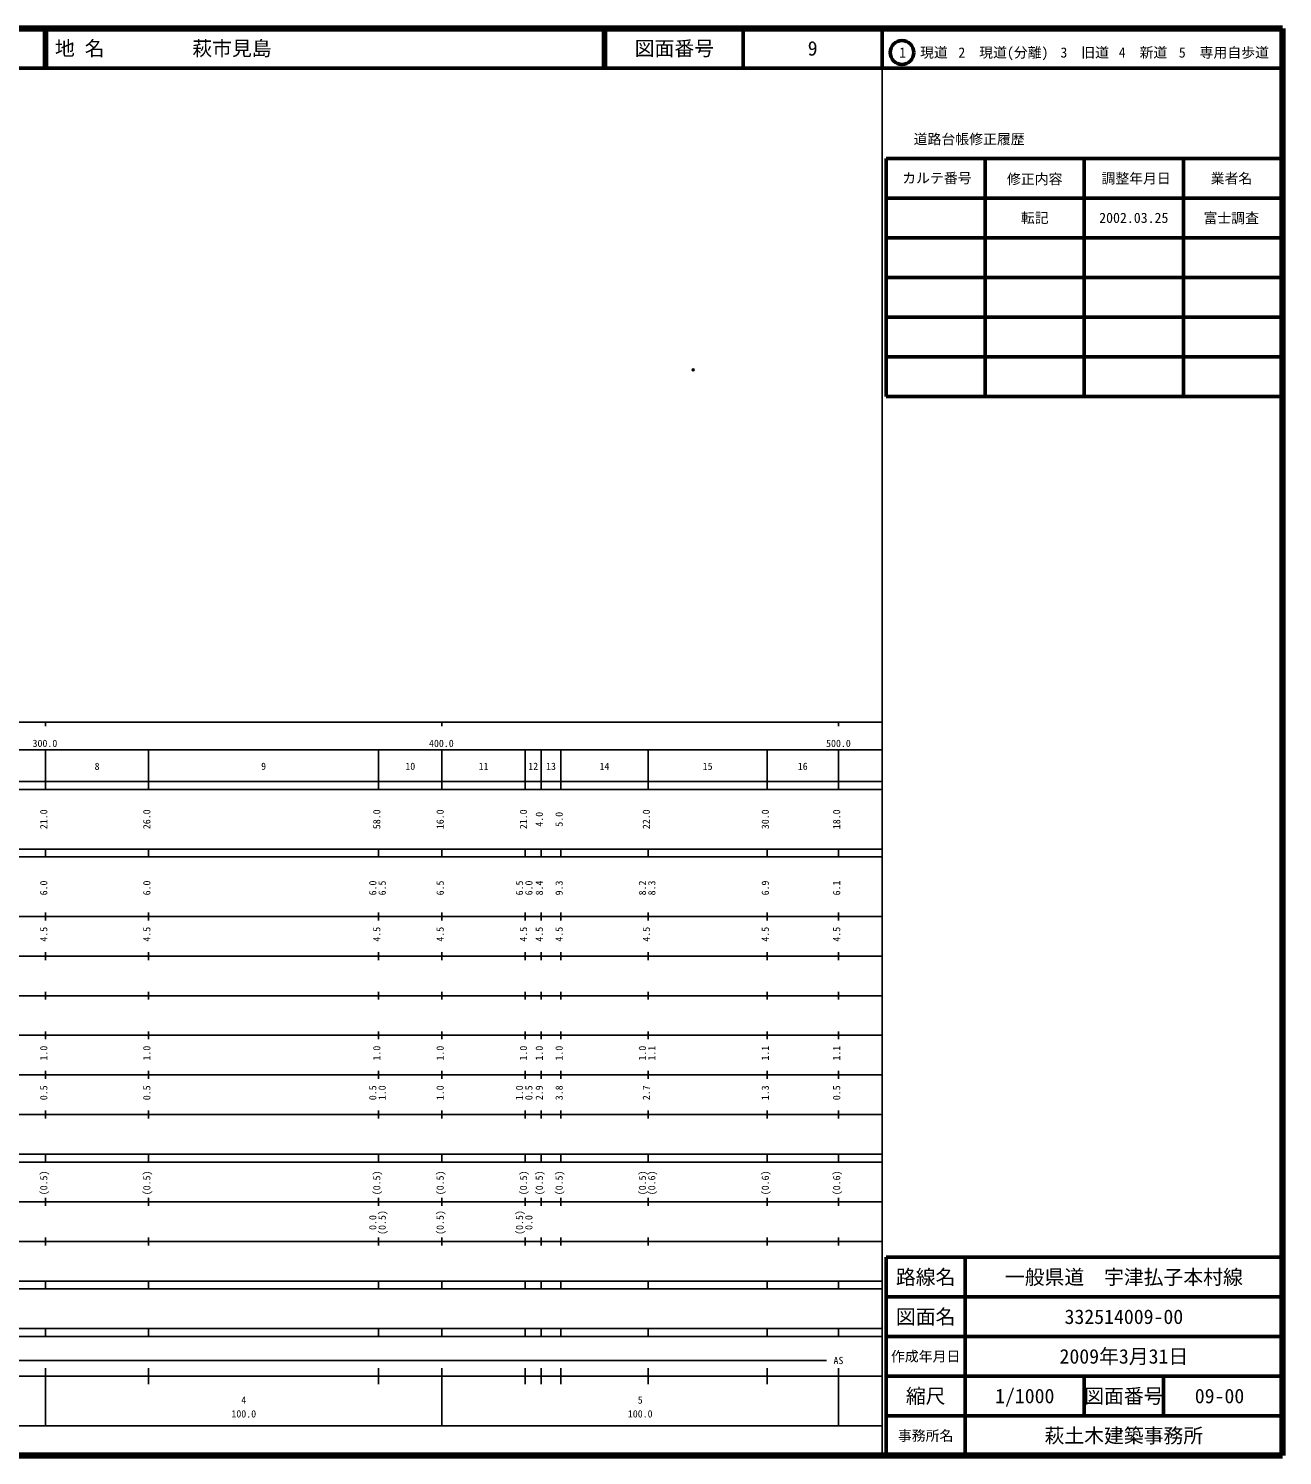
# Model space of a CAD drawing. Units: millimetres on the paper. Extents: x 40 to 680, y 20 to 380.
# Drawn here: x 363.7 to 680, y 20 to 380 of the extents above; entities that cross this region are included whole.
import ezdxf
from ezdxf.enums import TextEntityAlignment as Align

# ---------------------------------------------------------------- set-up
doc = ezdxf.new("R2010")
doc.units = ezdxf.units.MM
doc.header["$PDMODE"] = 32
doc.header["$PDSIZE"] = 0.5
doc.layers.add('M-OTRS', color=6, linetype='Continuous')
doc.layers.add('M-TTL-TXT', color=7, linetype='Continuous')
for name, color, linetype, lineweight in [('M-TTL', 2, 'Continuous', 140), ('M-TTL-BAND', 7, 'Continuous', 25), ('M-TTL-FRAM', 2, 'Continuous', 50), ('M-TTL-LINE', 7, 'Continuous', 50)]:
    doc.layers.add(name, color=color, linetype=linetype, lineweight=lineweight)
doc.styles.add('ＭＳ ゴシック', font='')
doc.styles.get('ＭＳ ゴシック').set_extended_font_data('MS Gothic')

msp = doc.modelspace()

# ---------------------------------------------------------------- linework, layer by layer
at = {"layer": 'M-OTRS'}
msp.add_point((531.382, 293.883), dxfattribs=at)
at = {"layer": 'M-TTL'}
for p, q in [((680, 380), (40, 380)), ((680, 20), (680, 380)), ((40, 20), (680, 20))]:
    msp.add_line(p, q, dxfattribs=at)
at = {"layer": 'M-TTL-BAND'}
for p, q in [((579, 20), (579, 370)), ((40, 205), (579, 205)), ((368, 205), (368, 204)), ((468, 205), (468, 204)), ((568, 205), (568, 204)), ((68, 198), (579, 198)), ((368, 188), (368, 198)), ((394, 188), (394, 198)), ((452, 188), (452, 198)), ((468, 188), (468, 198)), ((489, 188), (489, 198)), ((493, 188), (493, 198)), ((498, 188), (498, 198)), ((520, 188), (520, 198)), ((550, 188), (550, 198)), ((568, 188), (568, 198)), ((40, 190), (579, 190)), ((40, 188), (579, 188)), ((40, 173), (579, 173)), ((368, 171), (368, 173)), ((394, 171), (394, 173)), ((452, 171), (452, 173)), ((468, 171), (468, 173)), ((489, 171), (489, 173)), ((493, 171), (493, 173)), ((498, 171), (498, 173)), ((520, 171), (520, 173)), ((550, 171), (550, 173)), ((568, 171), (568, 173)), ((40, 171), (579, 171)), ((40, 156), (579, 156)), ((368, 155), (368, 157)), ((394, 155), (394, 157)), ((452, 155), (452, 157)), ((468, 155), (468, 157)), ((489, 155), (489, 157)), ((493, 155), (493, 157)), ((498, 155), (498, 157)), ((520, 155), (520, 157)), ((550, 155), (550, 157)), ((568, 155), (568, 157)), ((46, 146), (579, 146)), ((368, 145), (368, 147)), ((394, 145), (394, 147)), ((452, 145), (452, 147)), ((468, 145), (468, 147)), ((489, 145), (489, 147)), ((493, 145), (493, 147)), ((498, 145), (498, 147)), ((520, 145), (520, 147)), ((550, 145), (550, 147)), ((568, 145), (568, 147)), ((368, 135), (368, 137)), ((394, 135), (394, 137)), ((452, 135), (452, 137)), ((468, 135), (468, 137)), ((489, 135), (489, 137)), ((493, 135), (493, 137)), ((498, 135), (498, 137)), ((520, 135), (520, 137)), ((550, 135), (550, 137)), ((568, 135), (568, 137)), ((52, 136), (579, 136)), ((46, 126), (579, 126)), ((368, 125), (368, 127)), ((394, 125), (394, 127)), ((452, 125), (452, 127)), ((468, 125), (468, 127)), ((489, 125), (489, 127)), ((493, 125), (493, 127)), ((498, 125), (498, 127)), ((520, 125), (520, 127)), ((550, 125), (550, 127)), ((568, 125), (568, 127)), ((52, 116), (579, 116)), ((368, 115), (368, 117)), ((394, 115), (394, 117)), ((452, 115), (452, 117)), ((468, 115), (468, 117)), ((489, 115), (489, 117)), ((493, 115), (493, 117)), ((498, 115), (498, 117)), ((520, 115), (520, 117)), ((550, 115), (550, 117)), ((568, 115), (568, 117)), ((46, 106), (579, 106)), ((368, 105), (368, 107)), ((394, 105), (394, 107)), ((452, 105), (452, 107)), ((468, 105), (468, 107)), ((489, 105), (489, 107)), ((493, 105), (493, 107)), ((498, 105), (498, 107)), ((520, 105), (520, 107)), ((550, 105), (550, 107)), ((568, 105), (568, 107)), ((40, 96), (579, 96)), ((40, 94), (579, 94)), ((368, 94), (368, 96)), ((394, 94), (394, 96)), ((452, 94), (452, 96)), ((468, 94), (468, 96)), ((489, 94), (489, 96)), ((493, 94), (493, 96)), ((498, 94), (498, 96)), ((520, 94), (520, 96)), ((550, 94), (550, 96)), ((568, 94), (568, 96)), ((49, 84), (579, 84)), ((368, 83), (368, 85)), ((394, 83), (394, 85)), ((452, 83), (452, 85)), ((468, 83), (468, 85)), ((489, 83), (489, 85)), ((493, 83), (493, 85)), ((498, 83), (498, 85)), ((520, 83), (520, 85)), ((550, 83), (550, 85)), ((568, 83), (568, 85)), ((40, 74), (579, 74)), ((368, 73), (368, 75)), ((394, 73), (394, 75)), ((452, 73), (452, 75)), ((468, 73), (468, 75)), ((489, 73), (489, 75)), ((493, 73), (493, 75)), ((498, 73), (498, 75)), ((520, 73), (520, 75)), ((550, 73), (550, 75)), ((568, 73), (568, 75)), ((40, 64), (579, 64)), ((40, 62), (579, 62)), ((368, 62), (368, 64)), ((394, 62), (394, 64)), ((452, 62), (452, 64)), ((468, 62), (468, 64)), ((489, 62), (489, 64)), ((493, 62), (493, 64)), ((498, 62), (498, 64)), ((520, 62), (520, 64)), ((550, 62), (550, 64)), ((568, 62), (568, 64)), ((40, 52), (579, 52)), ((368, 50), (368, 52)), ((394, 50), (394, 52)), ((452, 50), (452, 52)), ((468, 50), (468, 52)), ((489, 50), (489, 52)), ((493, 50), (493, 52)), ((498, 50), (498, 52)), ((520, 50), (520, 52)), ((550, 50), (550, 52)), ((568, 50), (568, 52)), ((40, 50), (579, 50)), ((71, 44), (565, 44)), ((40, 40), (579, 40)), ((368, 27.5), (368, 42)), ((394, 38), (394, 42)), ((452, 38), (452, 42)), ((468, 27.5), (468, 42)), ((489, 38), (489, 42)), ((493, 38), (493, 42)), ((498, 38), (498, 42)), ((520, 38), (520, 42)), ((550, 38), (550, 42)), ((568, 27.5), (568, 42)), ((68, 27.5), (579, 27.5))]:
    msp.add_line(p, q, dxfattribs=at)
at = {"layer": 'M-TTL-FRAM'}
for p, q in [((580, 347.197), (580, 287.197)), ((580, 347.197), (680, 347.197)), ((580, 287.197), (680, 287.197)), ((680, 70), (580, 70)), ((580, 70), (580, 20))]:
    msp.add_line(p, q, dxfattribs=at)
at = {"layer": 'M-TTL-LINE'}
for p, q in [((367.75, 380), (367.75, 370)), ((368.25, 380), (368.25, 370)), ((508.747, 380), (508.747, 370)), ((509.247, 380), (509.247, 370)), ((543.997, 380), (543.997, 370)), ((579, 380), (579, 370)), ((40, 370), (680, 370)), ((605, 347.197), (605, 287.197)), ((630, 347.197), (630, 287.197)), ((655, 347.197), (655, 287.197)), ((580, 337.197), (680, 337.197)), ((580, 327.197), (680, 327.197)), ((580, 317.197), (680, 317.197)), ((580, 307.197), (680, 307.197)), ((580, 297.197), (680, 297.197)), ((600, 70), (600, 20)), ((680, 60), (580, 60)), ((680, 50), (580, 50)), ((680, 40), (580, 40)), ((630, 40), (630, 30)), ((650, 40), (650, 30)), ((680, 30), (580, 30))]:
    msp.add_line(p, q, dxfattribs=at)
msp.add_circle((584.031, 373.958), 3, dxfattribs=at)

# ---------------------------------------------------------------- texts
at = {"layer": 'M-TTL-BAND', "style": 'ＭＳ ゴシック'}
for s, p in [('300.0', (367.844, 198.195)), ('400.0', (467.844, 198.195)), ('500.0', (568, 198.195)), ('8', (381, 192.405)), ('9', (423, 192.405)), ('10', (460, 192.405)), ('11', (478.5, 192.405)), ('12', (491, 192.405)), ('13', (495.5, 192.405)), ('14', (509, 192.405)), ('15', (535, 192.405)), ('16', (559, 192.405)), ('AS', (568, 42.5)), ('4', (418, 32.523)), ('5', (518, 32.523)), ('100.0', (418, 29.033)), ('100.0', (518, 29.033))]:
    msp.add_text(s, height=1.833, dxfattribs=at).set_placement(p, align=Align.BOTTOM_CENTER)
for s, p in [('21.0', (369, 180.5)), ('26.0', (395, 180.5)), ('58.0', (453, 180.5)), ('16.0', (469, 180.5)), ('21.0', (490, 180.5)), ('4.0', (494, 180.5)), ('5.0', (499, 180.5)), ('22.0', (521, 180.5)), ('30.0', (551, 180.5)), ('18.0', (569, 180.5)), ('6.0', (369, 163.174)), ('6.0', (395, 163.174)), ('6.0', (452, 163.174)), ('6.5', (454.37, 163.174)), ('6.5', (469, 163.174)), ('6.5', (489, 163.174)), ('6.0', (491.37, 163.174)), ('8.4', (494, 163.174)), ('9.3', (499, 163.174)), ('8.2', (520, 163.174)), ('8.3', (522.37, 163.174)), ('6.9', (551, 163.174)), ('6.1', (569, 163.174)), ('4.5', (369, 151.5)), ('4.5', (395, 151.5)), ('4.5', (453, 151.5)), ('4.5', (469, 151.5)), ('4.5', (490, 151.5)), ('4.5', (494, 151.5)), ('4.5', (499, 151.5)), ('4.5', (521, 151.5)), ('4.5', (551, 151.5)), ('4.5', (569, 151.5)), ('1.0', (369, 121.5)), ('1.0', (395, 121.5)), ('1.0', (453, 121.5)), ('1.0', (469, 121.5)), ('1.0', (490, 121.5)), ('1.0', (494, 121.5)), ('1.0', (499, 121.5)), ('1.0', (520, 121.5)), ('1.1', (522.37, 121.5)), ('1.1', (551, 121.5)), ('1.1', (569, 121.5)), ('0.5', (369, 111.5)), ('0.5', (395, 111.5)), ('0.5', (452, 111.5)), ('1.0', (454.37, 111.5)), ('1.0', (469, 111.5)), ('1.0', (489, 111.5)), ('0.5', (491.37, 111.5)), ('2.9', (494, 111.5)), ('3.8', (499, 111.5)), ('2.7', (521, 111.5)), ('1.3', (551, 111.5)), ('0.5', (569, 111.5)), ('(0.5)', (369, 88.764)), ('(0.5)', (395, 88.764)), ('(0.5)', (453, 88.764)), ('(0.5)', (469, 88.764)), ('(0.5)', (490, 88.764)), ('(0.5)', (494, 88.764)), ('(0.5)', (499, 88.764)), ('(0.5)', (520, 88.764)), ('(0.6)', (522.37, 88.764)), ('(0.6)', (551, 88.764)), ('(0.6)', (569, 88.764)), ('0.0', (452, 78.764)), ('(0.5)', (454.37, 78.764)), ('(0.5)', (469, 78.764)), ('(0.5)', (489, 78.764)), ('0.0', (491.37, 78.764))]:
    msp.add_text(s, height=1.833, rotation=90, dxfattribs=at).set_placement(p, align=Align.BOTTOM_CENTER)
at = {"layer": 'M-TTL-TXT', "style": 'ＭＳ ゴシック'}
for s, p in [('地 名', (370.38, 375)), ('萩市見島', (405.024, 375))]:
    msp.add_text(s, height=3.666, dxfattribs=at).set_placement(p, align=Align.MIDDLE_LEFT)
for s, height, p in [('図面番号', 3.666, (526.622, 375)), ('9', 3.666, (561.497, 375)), ('1\u3000現道', 2.566, (589.448, 373.958)), ('2\u3000現道(分離)', 2.566, (609.619, 373.958)), ('3\u3000旧道', 2.566, (630.121, 373.958)), ('4\u3000新道', 2.566, (644.824, 373.958)), ('5\u3000専用自歩道', 2.566, (665.228, 373.958)), ('道路台帳修正履歴', 2.566, (600.968, 352.113)), ('カルテ番号', 2.566, (592.839, 342.277)), ('修正内容', 2.566, (617.509, 342.023)), ('調整年月日', 2.566, (643.089, 342.197)), ('業者名', 2.566, (667.134, 342.197)), ('転記', 2.566, (617.5, 332.245)), ('2002.03.25', 2.566, (642.5, 332.245)), ('富士調査', 2.566, (667.077, 332.189)), ('路線名', 3.666, (590, 65)), ('路線名', 3.666, (590, 65)), ('一般県道\u3000宇津払子本村線', 3.666, (640, 65)), ('図面名', 3.666, (590, 55)), ('図面名', 3.666, (590, 55)), ('332514009-00', 3.666, (640, 55)), ('2009年3月31日', 3.666, (640, 45)), ('作成年月日', 2.566, (590, 45)), ('作成年月日', 2.566, (590, 45)), ('縮尺', 3.666, (590, 35)), ('縮尺', 3.666, (590, 35)), ('1/1000', 3.666, (615, 35)), ('図面番号', 3.666, (640, 35)), ('図面番号', 3.666, (640, 35)), ('09-00', 3.666, (664.125, 35)), ('事務所名', 2.566, (590, 25)), ('事務所名', 2.566, (590, 25)), ('萩土木建築事務所', 3.666, (640, 25))]:
    msp.add_text(s, height=height, dxfattribs=at).set_placement(p, align=Align.MIDDLE_CENTER)

doc.saveas('drawing.dxf')
